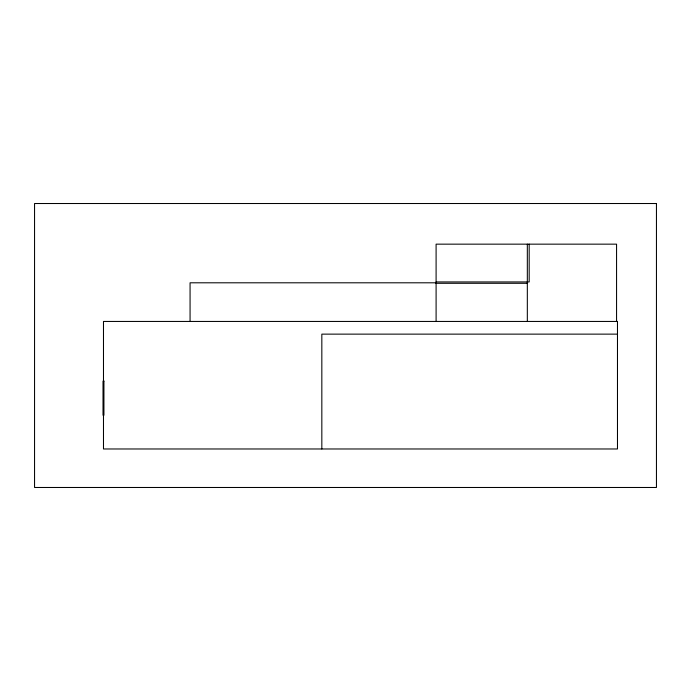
<?xml version="1.0" encoding="UTF-8"?>
<svg xmlns="http://www.w3.org/2000/svg" width="691" height="691" viewBox="0 0 691 691"><rect width="100%" height="100%" fill="white"/><g stroke="black" fill="none" stroke-linecap="round" stroke-linejoin="round"><path stroke-width="1.04" d="M436.099 281.937L529.185 281.937L529.185 244.156M436.099 282.8L190.068 282.8L190.068 321.445M436.099 283.293L527.328 283.293M617.478 334.133L321.833 334.133L321.833 448.977M616.562 321.445L616.562 244.156L436.099 244.156L436.099 321.445M527.328 244.156L527.328 321.445M656.45 203.517L34.55 203.517L34.55 487.483L656.45 487.483L656.45 203.517M617.478 321.445L103.486 321.445L103.486 448.977L617.478 448.977L617.478 321.445M103.918 381.078L103.054 381.078L103.054 415.231L103.918 415.231L103.918 381.078"/></g></svg>
